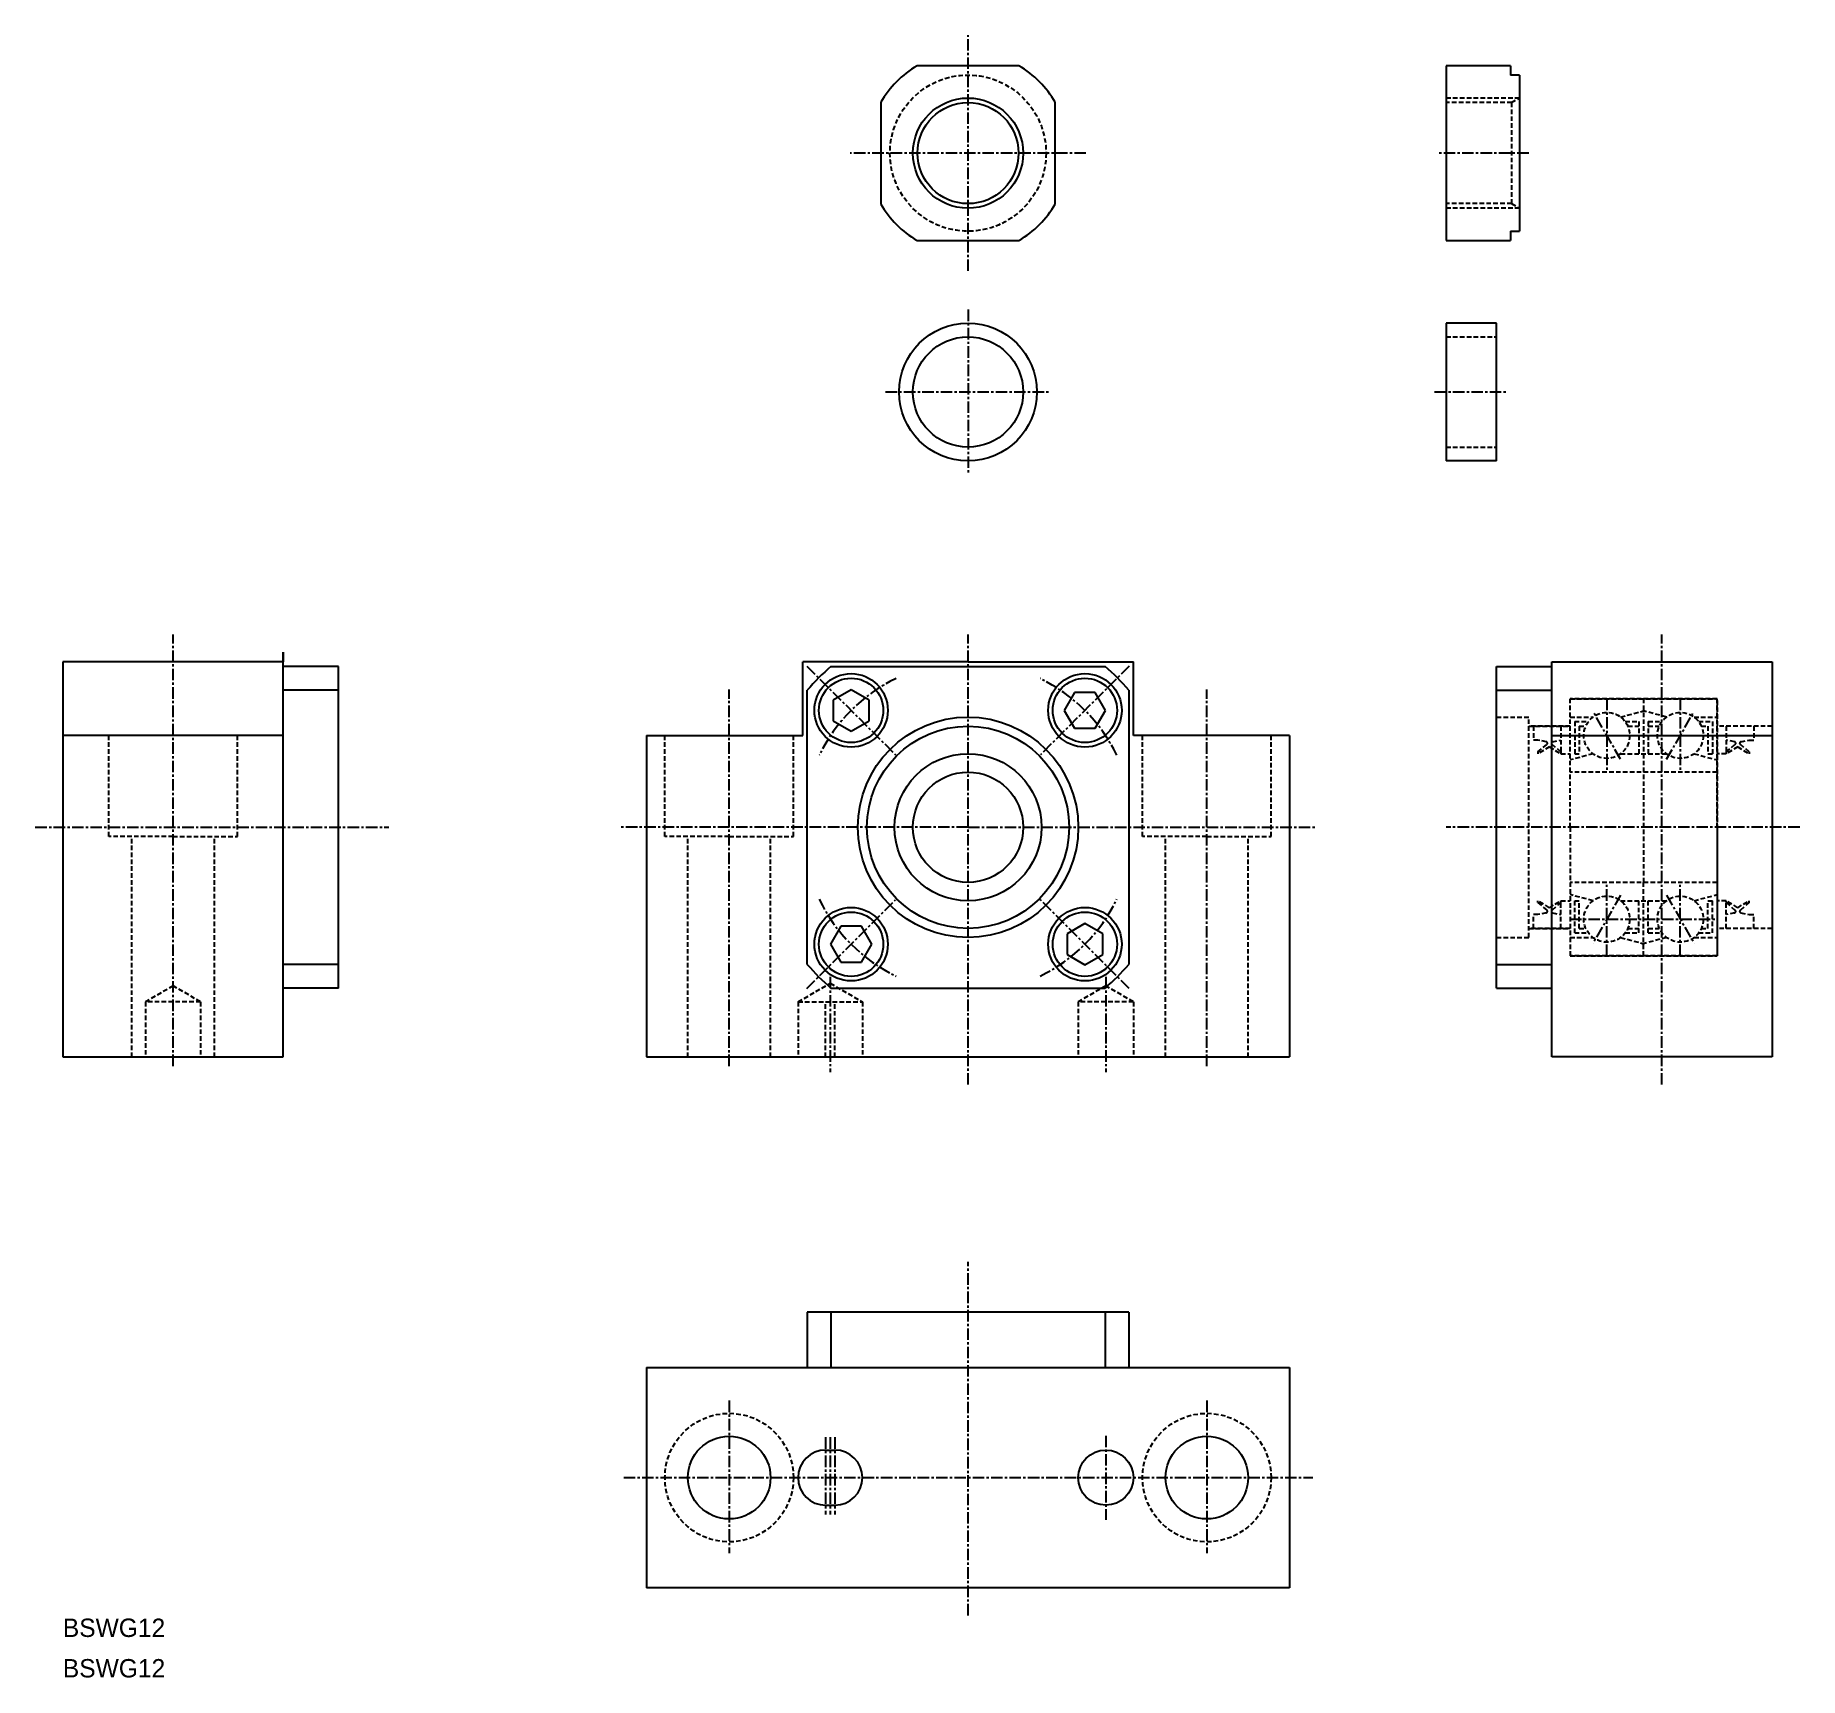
# Model space of a CAD drawing. Extents: x 39 to 231, y 277 to 456.
import ezdxf

# ---------------------------------------------------------------- set-up
doc = ezdxf.new("R2010")
doc.units = 0
doc.linetypes.add('CENTER', pattern=[2, 1.25, -0.25, 0.25, -0.25])
doc.linetypes.add('DASHED', pattern=[0.75, 0.5, -0.25])
doc.layers.get('0').update_dxf_attribs({"linetype": 'CONTINUOUS'})
doc.layers.add('CENTER', color=1, linetype='CENTER')

msp = doc.modelspace()

# ---------------------------------------------------------------- linework, layer by layer
at = {"color": 7, "linetype": 'CONTINUOUS'}
for p, q in [((145.8805699393502, 452.6100013751415), (134.7900334329408, 452.6100013751415)), ((192.3814282143332, 452.6100013751416), (192.3814282143332, 433.6100013751416)), ((199.3814282143332, 452.6100013751416), (192.3814282143332, 452.6100013751416)), ((199.3814282143332, 452.6100013751416), (199.3814282143332, 451.6100013751416)), ((200.3814282143332, 451.6100013751416), (199.3814282143332, 451.6100013751416)), ((200.3814282143332, 451.6100013751416), (200.3814282143332, 434.6100013751416)), ((130.8353016861457, 448.6552696283464), (130.8353016861457, 437.5647331219368)), ((149.8353016861457, 437.5647331219368), (149.8353016861457, 448.6552696283464)), ((199.3814282143332, 434.6100013751416), (200.3814282143332, 434.6100013751416)), ((199.3814282143332, 434.6100013751416), (199.3814282143332, 433.6100013751416)), ((134.7900334329408, 433.6100013751416), (145.8805699393502, 433.6100013751416)), ((137.5626675595432, 433.6100013751416), (137.5627382702213, 433.6100720858194)), ((140.3353016861457, 433.6100013751416), (140.3353723968238, 433.6099306644633)), ((192.3814282143332, 433.6100013751416), (199.3814282143332, 433.6100013751416)), ((192.3814282143332, 424.6100013751417), (192.3814282143332, 409.6100013751414)), ((197.8814282143332, 424.6100013751417), (192.3814282143332, 424.6100013751417)), ((197.8814282143332, 409.6100013751414), (197.8814282143332, 424.6100013751417)), ((197.8814282143332, 409.6100013751414), (192.3814282143332, 409.6100013751414)), ((65.7891751579585, 354.6771790429157), (65.7891751579585, 388.7771790429156)), ((65.7891751579585, 388.7771790429156), (65.7891751579585, 387.7271790429155)), ((41.78917515795848, 387.7271790429155), (41.78917515795848, 344.7271790429155)), ((65.7891751579585, 387.7271790429155), (41.78917515795848, 387.7271790429155)), ((71.78917515795837, 387.2271790429155), (65.7891751579585, 387.2271790429155)), ((71.78917515795837, 352.2271790429156), (71.78917515795837, 387.2271790429155)), ((122.3353016861457, 379.7271790429156), (122.3353016861458, 387.7271790429155)), ((140.3353016861457, 387.7271790429155), (122.3353016861458, 387.7271790429155)), ((125.4104901295465, 387.2271790429155), (155.260113242745, 387.2271790429155)), ((140.3353016861457, 387.7271790429155), (158.3353016861457, 387.7271790429155)), ((158.3353016861457, 379.7271790429153), (158.3353016861457, 387.7271790429155)), ((197.881428214333, 352.2271790429156), (197.881428214333, 387.2271790429155)), ((197.881428214333, 387.2271790429155), (203.8814282143329, 387.2271790429155)), ((203.8814282143329, 354.6771790429157), (203.8814282143329, 387.7271790429155)), ((203.8814282143329, 387.7271790429155), (227.8814282143329, 387.7271790429155)), ((227.8814282143329, 387.7271790429155), (227.8814282143329, 344.7271790429156)), ((71.78917515795837, 384.6519905995149), (65.7891751579585, 384.6519905995149)), ((122.8353016861458, 354.8023674863162), (122.8353016861458, 384.6519905995149)), ((127.607379624788, 384.7051011042735), (125.6588224662731, 383.5801011042733)), ((129.555936783303, 383.5801011042733), (127.607379624788, 384.7051011042735)), ((151.9382237475037, 384.4036582627883), (150.8132237475036, 382.4551011042733)), ((154.1882237475036, 384.4036582627883), (151.9382237475037, 384.4036582627883)), ((155.3132237475036, 382.4551011042733), (154.1882237475036, 384.4036582627883)), ((157.8353016861458, 384.6519905995149), (157.8353016861458, 354.8023674863163)), ((197.881428214333, 384.6519905995149), (203.8814282143329, 384.6519905995149)), ((125.6588224662731, 383.5801011042733), (125.6588224662731, 381.3301011042733)), ((129.555936783303, 381.3301011042733), (129.555936783303, 383.5801011042733)), ((150.8132237475036, 382.4551011042733), (151.9382237475037, 380.5065439457586)), ((154.1882237475036, 380.5065439457586), (155.3132237475036, 382.4551011042733)), ((125.6588224662731, 381.3301011042733), (127.607379624788, 380.2051011042733)), ((127.607379624788, 380.2051011042733), (129.555936783303, 381.3301011042733)), ((151.9382237475037, 380.5065439457586), (154.1882237475036, 380.5065439457586)), ((65.7891751579585, 379.7271790429156), (41.78917515795848, 379.7271790429156)), ((105.3353016861458, 379.7271790429156), (105.3353016861458, 344.7271790429156)), ((105.3353016861458, 379.7271790429156), (122.3353016861458, 379.7271790429156)), ((175.3353016861457, 379.7271790429156), (158.3353016861457, 379.7271790429156)), ((175.3353016861456, 379.7271790429153), (175.3353016861457, 344.7271790429155)), ((203.8814282143329, 379.7271790429156), (227.8814282143329, 379.7271790429156)), ((153.0632237475037, 359.2492569815576), (151.1146665889886, 358.1242569815577)), ((155.0117809060187, 358.1242569815577), (153.0632237475037, 359.2492569815576)), ((126.482379624788, 358.9478141400725), (125.3573796247881, 356.9992569815578)), ((128.7323796247881, 358.9478141400725), (126.482379624788, 358.9478141400725)), ((129.8573796247881, 356.9992569815578), (128.7323796247881, 358.9478141400725)), ((151.1146665889886, 358.1242569815577), (151.1146665889886, 355.8742569815577)), ((155.0117809060187, 355.8742569815577), (155.0117809060187, 358.1242569815577)), ((125.3573796247881, 356.9992569815578), (126.482379624788, 355.0506998230428)), ((128.7323796247881, 355.0506998230428), (129.8573796247881, 356.9992569815578)), ((151.1146665889886, 355.8742569815577), (153.0632237475037, 354.7492569815577)), ((153.0632237475037, 354.7492569815577), (155.0117809060187, 355.8742569815577)), ((71.78917515795837, 354.8023674863162), (65.7891751579585, 354.8023674863162)), ((65.7891751579585, 344.7271790429156), (65.7891751579585, 354.6771790429157)), ((126.482379624788, 355.0506998230428), (128.7323796247881, 355.0506998230428)), ((197.881428214333, 354.8023674863163), (203.8814282143329, 354.8023674863163)), ((203.8814282143329, 344.7271790429156), (203.8814282143329, 354.6771790429157)), ((71.78917515795837, 352.2271790429155), (65.7891751579585, 352.2271790429155)), ((125.4104901295465, 352.2271790429155), (155.260113242745, 352.2271790429156)), ((197.881428214333, 352.2271790429156), (203.8814282143329, 352.2271790429156)), ((41.78917515795848, 344.7271790429156), (65.7891751579585, 344.7271790429156)), ((105.3353016861458, 344.7271790429156), (175.3353016861457, 344.7271790429156)), ((227.8814282143329, 344.7271790429155), (203.8814282143329, 344.7271790429156)), ((157.8353016861457, 316.9362515274467), (122.8353016861458, 316.9362515274467)), ((122.8353016861458, 316.9362515274467), (122.8353016861458, 310.9362515274467)), ((125.4104901295464, 316.9362515274467), (125.4104901295464, 310.9362515274467)), ((155.260113242745, 316.9362515274467), (155.260113242745, 310.9362515274467)), ((157.8353016861457, 316.9362515274467), (157.8353016861457, 310.9362515274467)), ((105.335301686146, 310.9362515274467), (175.3353016861459, 310.9362515274467)), ((105.335301686146, 310.9362515274467), (105.335301686146, 286.9362515274469)), ((175.3353016861459, 310.9362515274467), (175.3353016861459, 286.9362515274472)), ((124.8352988602682, 301.9362515274455), (125.8353016861417, 301.9362515274469)), ((124.8353045120231, 295.9362515274482), (125.8353016861417, 295.9362515274469)), ((175.3353016861459, 286.9362515274472), (105.335301686146, 286.9362515274472))]:
    msp.add_line(p, q, dxfattribs=at)
at = {"color": 3, "linetype": 'DASHED'}
for p, q in [((200.3814282143332, 449.1100013751417), (192.3814282143332, 449.1100013751417)), ((199.5154028108141, 448.6100013751411), (192.3814282143332, 448.6100013751411)), ((199.5154028108141, 448.6100013751411), (200.3814282146258, 449.1100013751417)), ((199.5154028108141, 448.6100013751411), (199.5154028108141, 437.6100013751416)), ((199.5154028108141, 437.6100013751416), (192.3814282143332, 437.6100013751416)), ((200.3814282143332, 437.1100013751417), (192.3814282143332, 437.1100013751417)), ((199.5154028108141, 437.6100013751416), (200.3814282146258, 437.1100013751417)), ((192.3814282143332, 423.1100013751416), (197.8814282143332, 423.1100013751416)), ((192.3814282143332, 411.1100013751416), (197.8814282143332, 411.1100013751416)), ((205.8814282143331, 383.7271790429235), (221.6814282143332, 383.7272191954539)), ((221.8814282143332, 383.7271790429156), (205.8814282143332, 383.727179042915)), ((205.8814282143332, 369.7271790429155), (205.8814282143332, 383.7271790429156)), ((211.3814303402846, 381.7271731965515), (213.8814204225832, 382.3970435201891)), ((216.3814303402861, 381.7271678816709), (213.8814204225832, 382.3970435201891)), ((213.8814282143333, 383.7272213214061), (213.8814282143333, 363.7271705391031)), ((221.8814282143332, 369.7271790429155), (221.8814282143332, 383.7271790429156)), ((221.8814282143332, 383.5272191954538), (221.8814282143332, 355.7272191954539)), ((197.8814282143328, 381.7271790429153), (201.381428214333, 381.7271790429153)), ((201.381428214333, 357.7271790429155), (201.381428214333, 381.7271790429153)), ((201.3814282143331, 380.7271838263141), (205.8814282143331, 380.7271790429216)), ((205.8814282143332, 380.7271790429156), (201.381428214333, 380.7271790429156)), ((201.8814197105256, 380.7271577833736), (201.8814197105256, 379.2271535314685)), ((204.8814164152961, 380.7272191954539), (204.8814196042678, 377.7271790429156)), ((205.8814345921899, 381.7271790429155), (208.3814303402863, 381.7271763854798)), ((206.3814282143332, 381.227178511434), (206.3814282143332, 377.727178511432)), ((206.3814282143332, 381.227178511434), (207.8814298087984, 381.227176916968)), ((206.8814282143331, 380.7271779799456), (206.8814282143331, 377.7271779799439)), ((206.8814282143331, 380.7271779799456), (207.5901414298327, 380.7271772266004)), ((211.8814298087963, 381.2271726650637), (213.3814282143332, 381.2271710706011)), ((212.1727171247859, 380.7271723554317), (213.3814276828452, 380.7271710706014)), ((213.3814282143332, 381.2271710706011), (213.3814282143332, 377.7271710705992)), ((214.3814282143332, 381.227170007625), (214.3814282143332, 377.7271700076231)), ((214.3814282143332, 381.227170007625), (215.8814298087984, 381.2271684131591)), ((214.3814276828452, 380.7271700076252), (215.5901414298327, 380.7271687227914)), ((219.3814303402847, 381.7271646927423), (221.8814282143332, 381.7271620353043)), ((219.8814298087963, 381.2271641612547), (221.3814282143332, 381.227162566792)), ((220.1727171247861, 380.727163851623), (220.8814282143332, 380.7271630982799)), ((220.8814282143332, 380.7271630982799), (220.8814282143332, 377.7271625667903)), ((221.3814282143332, 381.227162566792), (221.3814282143332, 377.7271625667903)), ((227.8814282143329, 380.7271790429156), (221.8814282143332, 380.7271790429156)), ((222.8814400133704, 380.7272191954539), (222.8814368243987, 377.7271790429156)), ((225.8814367181408, 380.7271577833736), (225.8814367181409, 379.2271535314685)), ((46.78917515795834, 368.7271790429155), (46.78917515795834, 379.7271790429156)), ((60.78917515795829, 368.7271790429155), (60.78917515795829, 379.7271790429156)), ((107.3353016861458, 368.7271790429155), (107.3353016861458, 379.7271790429156)), ((121.3353016861457, 368.7271790429155), (121.3353016861457, 379.7271790429156)), ((159.3353016861457, 368.7271790429155), (159.3353016861457, 379.7271790429156)), ((173.3353016861457, 368.7271790429155), (173.3353016861457, 379.7271790429156)), ((202.3814197105255, 379.2271535314685), (201.8814197105256, 379.2271535314685)), ((203.3044723633366, 379.0237037927689), (202.3814197105256, 379.2271535314685)), ((202.3814207734328, 377.9271577834114), (203.3690667011172, 378.7627029066654)), ((203.6314207734328, 378.4771887551833), (202.3814207734328, 377.7271577834114)), ((203.6314207734328, 378.4771887551833), (204.8814207734328, 377.7271577834114)), ((204.8814207734328, 377.9271577834114), (203.8937748457484, 378.7627029066654)), ((203.9583691835292, 379.0237037927689), (204.8814218363399, 379.2271535314685)), ((223.8044872451373, 379.0237037927689), (222.8814345923266, 379.2271535314685)), ((222.8814356552338, 377.9271577834114), (223.8690815829181, 378.7627029066654)), ((224.1314356552337, 378.4771887551833), (222.8814356552338, 377.7271577834114)), ((224.1314356552337, 378.4771887551833), (225.3814356552337, 377.7271577834114)), ((225.3814356552337, 377.9271577834114), (224.3937897275493, 378.7627029066654)), ((224.4583840653299, 379.0237037927689), (225.3814367181409, 379.2271535314685)), ((225.381436718141, 379.2271535314685), (225.8814367181408, 379.2271535314685)), ((202.3814207734328, 377.9271577834114), (202.3814207734328, 377.7271577834114)), ((204.8813853423889, 377.7271790429156), (205.8814282143333, 377.7271790429156)), ((204.8814207734328, 377.9271577834114), (204.8814207734328, 377.7271577834114)), ((208.3814260883819, 377.727176385482), (205.8814282143331, 377.0573039740511)), ((206.3814282143332, 377.727178511432), (206.8814282143331, 377.7271779799439)), ((211.3814260883802, 377.7271731965536), (216.3814260883819, 377.7271678816731)), ((219.3814416786204, 377.727176385494), (221.8814282143332, 377.0573070121611)), ((220.8814282143332, 377.7271625667903), (221.3814282143332, 377.7271625667903)), ((222.8814710862776, 377.7271790429156), (221.8814282143332, 377.7271790429156)), ((222.8814356552338, 377.9271577834114), (222.8814356552338, 377.7271577834114)), ((225.3814356552337, 377.9271577834114), (225.3814356552337, 377.7271577834114)), ((221.8814282143332, 375.7271790429156), (205.8814282143332, 375.7271790429156)), ((205.8814282143332, 369.7271790429155), (205.8814282143332, 355.7271790429159)), ((221.8814282143332, 369.7271790429155), (221.8814282143332, 355.7271790429159)), ((53.78917515795839, 368.7271790429155), (46.78917515795834, 368.7271790429155)), ((49.28917515795847, 344.7271790429156), (49.28917515795847, 368.7271790429155)), ((53.78917515795839, 368.7271790429155), (60.78917515795829, 368.7271790429155)), ((58.28917515795838, 344.7271790429155), (58.28917515795838, 368.7271790429155)), ((114.3353016861456, 368.7271790429155), (107.3353016861458, 368.7271790429155)), ((109.8353016861457, 344.7271790429156), (109.8353016861457, 368.7271790429155)), ((114.3353016861456, 368.7271790429155), (121.3353016861457, 368.7271790429155)), ((118.8353016861457, 344.7271790429156), (118.8353016861458, 368.7271790429155)), ((166.3353016861457, 368.7271790429155), (159.3353016861457, 368.7271790429155)), ((161.8353016861457, 344.7271790429156), (161.8353016861457, 368.7271790429155)), ((166.3353016861457, 368.7271790429155), (173.3353016861457, 368.7271790429155)), ((170.8353016861457, 344.7271790429156), (170.8353016861457, 368.7271790429155)), ((221.8814282143332, 363.727179042916), (205.8814282143332, 363.7271790429164)), ((213.8813984508943, 355.7271197568389), (213.8814154586199, 363.7271705391167)), ((203.6314207734329, 360.9771693306477), (202.3814207734329, 361.7272003024195)), ((202.3814207734329, 361.5272003024195), (202.3814207734329, 361.7272003024195)), ((202.3814207734329, 361.5272003024195), (203.3690667011173, 360.6916551791655)), ((203.6314207734329, 360.9771693306477), (204.8814207734328, 361.7272003024195)), ((204.8814207734328, 361.5272003024196), (203.8937748457485, 360.6916551791655)), ((204.881385342389, 361.7271790429153), (205.8814282143333, 361.7271790429153)), ((204.8814164152962, 358.727138890377), (204.8814196042679, 361.7271790429153)), ((204.8814207734328, 361.5272003024196), (204.8814207734328, 361.7272003024195)), ((208.3814260883819, 361.7272662573303), (205.8814282143331, 362.3971386687609)), ((206.3814282143332, 361.7272641313803), (206.8814282143331, 361.7272646628683)), ((206.3814282143332, 358.2272641313782), (206.3814282143332, 361.7272641313803)), ((206.8814282143331, 358.7272646628666), (206.8814282143331, 361.7272646628683)), ((211.3814260883802, 361.7272694462585), (216.3814260883819, 361.7272747611389)), ((213.3814282143332, 358.2272715722111), (213.3814282143332, 361.7272715722129)), ((214.3814282143332, 358.2272726351872), (214.3814282143332, 361.7272726351889)), ((219.3814416786204, 361.7272662573181), (221.8814282143332, 362.3971356306511)), ((220.8814282143332, 358.7272795445322), (220.8814282143332, 361.7272800760217)), ((220.8814282143332, 361.7272800760217), (221.3814282143332, 361.7272800760217)), ((221.3814282143332, 358.2272800760201), (221.3814282143332, 361.7272800760217)), ((222.8814710862776, 361.7271790429153), (221.8814282143331, 361.7271790429153)), ((222.8814356552337, 361.5272003024196), (222.8814356552337, 361.7272003024195)), ((224.1314356552336, 360.9771693306477), (222.8814356552337, 361.7272003024195)), ((222.8814356552337, 361.5272003024196), (223.869081582918, 360.6916551791655)), ((222.8814400133703, 358.727138890377), (222.8814368243987, 361.7271790429153)), ((224.1314356552336, 360.9771693306477), (225.3814356552336, 361.7272003024195)), ((225.3814356552336, 361.5272003024195), (224.3937897275492, 360.6916551791655)), ((225.3814356552336, 361.5272003024195), (225.3814356552336, 361.7272003024195)), ((201.8814197105258, 358.7272003024573), (201.8814197105257, 360.2272045543624)), ((202.3814197105256, 360.2272045543624), (201.8814197105257, 360.2272045543624)), ((203.3044723633367, 360.4306542930621), (202.3814197105257, 360.2272045543624)), ((203.9583691835292, 360.4306542930621), (204.88142183634, 360.2272045543625)), ((223.8044872451372, 360.4306542930621), (222.8814345923265, 360.2272045543625)), ((224.4583840653298, 360.4306542930621), (225.3814367181408, 360.2272045543624)), ((225.3814367181409, 360.2272045543624), (225.8814367181408, 360.2272045543624)), ((225.8814367181408, 358.7272003024573), (225.8814367181408, 360.2272045543624)), ((197.881428214333, 357.7271790429155), (201.381428214333, 357.7271790429155)), ((201.3814282143333, 358.7271838263017), (205.8814282143331, 358.7271790429091)), ((205.8814282143332, 358.7271790429156), (201.381428214333, 358.7271790429156)), ((205.8814345921899, 357.7272635998967), (208.3814303402863, 357.7272662573323)), ((206.3814282143332, 358.2272641313782), (207.8814298087984, 358.2272657258442)), ((206.8814282143331, 358.7272646628666), (207.5901414298327, 358.7272654162119)), ((211.3814303402846, 357.7272694462608), (213.8814204225832, 357.0573991226231)), ((211.8814298087963, 358.2272699777486), (213.3814282143332, 358.2272715722111)), ((212.1727171247859, 358.7272702873804), (213.3814276828452, 358.7272715722108)), ((216.3814303402861, 357.7272747611414), (213.8814204225832, 357.0573991226231)), ((214.3814276828452, 358.7272726351869), (215.5901414298327, 358.7272739200208)), ((214.3814282143332, 358.2272726351872), (215.8814298087984, 358.2272742296531)), ((219.3814303402847, 357.7272779500699), (221.8814282143332, 357.7272806075079)), ((219.8814298087963, 358.2272784815576), (221.3814282143332, 358.2272800760201)), ((220.1727171247859, 358.7272787911893), (220.8814282143332, 358.7272795445322)), ((227.8814282143329, 358.7271790429156), (221.8814282143332, 358.7271790429156)), ((205.8814282143333, 355.7271790429077), (221.8814282143332, 355.7272191954539)), ((221.8814282143332, 355.7271790429159), (205.8814282143332, 355.7271790429159)), ((53.78917342351938, 352.4592296261662), (50.78917381204958, 350.7271790429153)), ((56.78917381204978, 350.7271790429153), (53.78917342351929, 352.4592300748025)), ((121.835288472916, 350.7271770330431), (125.3352854177563, 352.7479093137031)), ((125.3352854177597, 352.7479070540674), (128.8352884729071, 350.727187450405)), ((155.335295660736, 352.4592296261662), (152.3352960492662, 350.7271790429153)), ((158.3352960492664, 350.7271790429153), (155.3352956607359, 352.4592300748025)), ((56.78917381204978, 350.7271790429153), (50.78917381204958, 350.7271790429153)), ((50.78917381204958, 350.7271790429153), (50.78917515795807, 344.7271790429153)), ((56.78917381204971, 350.7271790429153), (56.78917515795818, 344.7271790429153)), ((121.8352884729187, 350.727175296816), (128.8352884729071, 350.727187450405)), ((121.835288472916, 350.7271770330431), (121.8352975443695, 344.7271770330498)), ((124.8352726352665, 344.7271785288626), (124.8352669835098, 350.7271805054597)), ((125.8352726352649, 344.7271802650897), (125.8352669835083, 350.7271822416868)), ((128.8352884729071, 350.727187450405), (128.8352975443606, 344.7271874504119)), ((158.3352960492664, 350.7271790429153), (152.3352960492662, 350.7271790429153)), ((152.3352960492662, 350.7271790429153), (152.3352973951747, 344.7271790429153)), ((158.3352960492664, 350.7271790429153), (158.3352973951748, 344.7271790429153))]:
    msp.add_line(p, q, dxfattribs=at)
for centre, radius in [((140.3353016861457, 443.1100013751416), 8.5), ((209.8814282143331, 379.7271747910165), 2.5), ((217.8814282143332, 379.7271662872081), 2.5), ((209.8814282143331, 359.7272678517954), 2.5), ((217.8814282143332, 359.7272763556044), 2.5), ((114.3353016861455, 298.9362515274469), 7), ((166.3353016861459, 298.9362515274469), 7)]:
    msp.add_circle(centre, radius, dxfattribs=at)
at = {"color": 3, "linetype": 'CONTINUOUS'}
msp.add_circle((140.3353016861457, 443.1100013751416), 6, dxfattribs=at)
at = {"color": 7, "linetype": 'CONTINUOUS'}
for centre, radius in [((140.3353016861457, 443.1100013751416), 5.5), ((140.3353016861457, 417.1100013751416), 7.5), ((140.3353016861457, 417.1100013751416), 6), ((127.607379624788, 382.4551011042735), 4), ((153.0632237475034, 382.4551011042735), 4), ((127.607379624788, 382.4551011042735), 3.5), ((153.0632237475034, 382.4551011042735), 3.5), ((140.3353016861457, 369.7271790429155), 12), ((140.3353016861457, 369.7271790429155), 11), ((140.3353016861457, 369.7271790429155), 8), ((140.3353016861457, 369.7271790429155), 6), ((127.6073796247878, 356.9992569815576), 4), ((127.6073796247878, 356.9992569815576), 3.5), ((153.0632237475033, 356.9992569815576), 4), ((153.0632237475033, 356.9992569815576), 3.5), ((114.3353016861455, 298.9362515274469), 4.5), ((155.3353016861457, 298.9362515274469), 3), ((166.3353016861459, 298.9362515274469), 4.5)]:
    msp.add_circle(centre, radius, dxfattribs=at)
for centre, radius, start, end in [((140.3353016861457, 443.1100013751416), 11, 120.2726413189089, 149.7273586810885), ((140.3353016861457, 443.1100013751416), 11, 30.27264131891144, 59.72735868109109), ((140.3353016861457, 443.1100013751416), 11, 210.2726413189086, 239.7273586810911), ((140.3353016861457, 443.1100013751416), 11, 300.2726413189089, 329.7273586810886), ((140.3353016861457, 369.7271790429155), 23, 130.4590830807899, 139.5409169192093), ((140.3353016861457, 369.7271790429155), 23, 40.45908308078819, 49.54091691921004), ((140.3353016861457, 369.7271790429155), 23, 220.4590830807882, 229.5409169192101), ((140.3353016861457, 369.7271790429155), 23, 310.4590830807899, 319.5409169192092), ((124.8353016861457, 298.9362515274469), 3, 90.000053970283, 270.000053970283), ((125.8353016861457, 298.9362515274469), 3, 270.000053970283, 90.000053970283)]:
    msp.add_arc(centre, radius, start, end, dxfattribs=at)
at = {"color": 3, "linetype": 'DASHED'}
for centre, radius, start, end in [((221.6814282143332, 383.5272191954538), 0.2, 0, 90), ((203.2721858574446, 378.8772197269552), 0.15, 310.2311084081254, 96.46637769321995), ((203.9906556894208, 378.8772197269552), 0.15, 83.53362230678005, 229.7688915918755), ((223.7722007392457, 378.8772197269552), 0.15, 310.2311084081239, 96.46637769321995), ((224.4906705712219, 378.8772197269552), 0.15, 83.53362230678003, 229.768891591874), ((203.2721858574447, 360.5771383588758), 0.15, 263.5336223067801, 49.76889159187538), ((203.9906556894209, 360.5771383588758), 0.15, 130.2311084081244, 276.46637769322), ((223.7722007392456, 360.5771383588758), 0.15, 263.5336223067798, 49.76889159187643), ((224.4906705712218, 360.5771383588758), 0.15, 130.2311084081241, 276.4663776932191)]:
    msp.add_arc(centre, radius, start, end, dxfattribs=at)
at = {"layer": 'CENTER', "color": 1, "linetype": 'CENTER'}
for p, q in [((140.3353016861457, 430.2824556367385), (140.3353016861457, 455.9375471135441)), ((153.1628474245483, 443.1100013751416), (127.5077559477427, 443.1100013751416)), ((201.3814282143332, 443.1100013751416), (191.3814282143332, 443.1100013751416)), ((140.3353016861457, 426.0875013751415), (140.3353016861457, 408.1325013751415)), ((131.3578016861457, 417.1100013751416), (149.3128016861456, 417.1100013751416)), ((191.1314282143332, 417.1100013751416), (199.1314282143332, 417.1100013751416)), ((53.78917515795818, 343.727179042916), (53.78917515795818, 390.7271790429155)), ((140.3353016861457, 341.727179042916), (140.3353016861457, 390.7271790429155)), ((215.8814282143332, 341.727179042916), (215.8814282143332, 390.7271790429155)), ((122.7813758431899, 387.2811048858717), (132.4333834063862, 377.6290973226752)), ((157.8892275291014, 387.2811048858717), (148.2372199659056, 377.6290973226752)), ((114.3353016861456, 343.727179042916), (114.3353016861456, 384.7271790429156)), ((166.3353016861457, 343.727179042916), (166.3353016861457, 384.7271790429156)), ((211.3814282143331, 377.1290985796635), (208.3814282143332, 382.3252510023701)), ((209.8814282143331, 383.7272213214061), (209.8814282143331, 375.72717053911)), ((216.3814282143332, 377.1290985796635), (219.3814282143332, 382.3252510023701)), ((216.3814282143332, 377.1290900758546), (219.3814282143332, 382.3252424985611)), ((217.8814282143332, 383.7272213214061), (217.8814282143332, 375.72717053911)), ((205.8814324662376, 379.7271790429166), (221.8814324662377, 379.7271620352988)), ((38.78917515795848, 369.7271790429155), (77.28917515795811, 369.7271790429155)), ((140.3353016861457, 369.7271790429155), (102.3353016861458, 369.7271790429155)), ((140.3353016861457, 369.7271790429155), (178.3353016861457, 369.7271790429155)), ((230.8814282143329, 369.7271790429155), (192.3814282143332, 369.7271790429155)), ((209.8813984509032, 355.7271282606476), (209.8814154586289, 363.7271790429256)), ((217.8813984508853, 355.7271112530301), (217.8814154586109, 363.7271620353081)), ((122.7813758431899, 352.1732531999597), (132.4333834063862, 361.8252607631561)), ((157.8892275291014, 352.1732531999596), (148.2372199659056, 361.8252607631561)), ((211.3814282143331, 362.3253440631489), (208.3814282143332, 357.1291916404421)), ((216.3814282143332, 362.3253525669576), (219.3814282143332, 357.1292001442511)), ((216.3814282143332, 362.3253440631489), (219.3814282143332, 357.1291916404421)), ((205.8814324662376, 359.7272635998955), (221.8814324662377, 359.7272806075133)), ((125.3352843461049, 353.456716148468), (125.335300041191, 343.0757428427872)), ((155.3352954369825, 353.4567129496624), (155.3352977656225, 343.07573964397)), ((140.3353016861457, 283.9362515274467), (140.3353016861457, 322.4362515274469)), ((114.3353068244867, 307.3192911358769), (114.3352973440038, 290.7080218224903)), ((166.3352965478047, 307.3192911358769), (166.3353060282876, 290.7080218224903)), ((124.8352975443698, 303.3332318392368), (124.8353054644445, 294.9251446520445)), ((125.3352975443698, 303.3332318392368), (125.3353054644445, 294.9251446520445)), ((125.8352975443698, 303.3332318392368), (125.8353054644445, 294.9251446520445)), ((155.3352973951748, 303.4916199399976), (155.3353059980507, 294.3586590776352)), ((102.8495186465375, 298.9362515274469), (177.8577335184625, 298.9362515274469))]:
    msp.add_line(p, q, dxfattribs=at)
for start, end in [(115.8118635462785, 154.1881364537196), (25.81186354628039, 64.1881364537211), (205.8118635462802, 244.1881364537207), (295.8118635462792, 334.1881364537197)]:
    msp.add_arc((140.3353016861457, 369.7271790429155), 18, start, end, dxfattribs=at)

# ---------------------------------------------------------------- texts
at = {"color": 7, "linetype": 'CONTINUOUS'}
for p in [(41.78917515795848, 281.5915893015208), (41.78917515795848, 277.1850405588073)]:
    msp.add_text('BSWG12', height=2, dxfattribs=at).set_placement(p)

doc.saveas('drawing.dxf')
